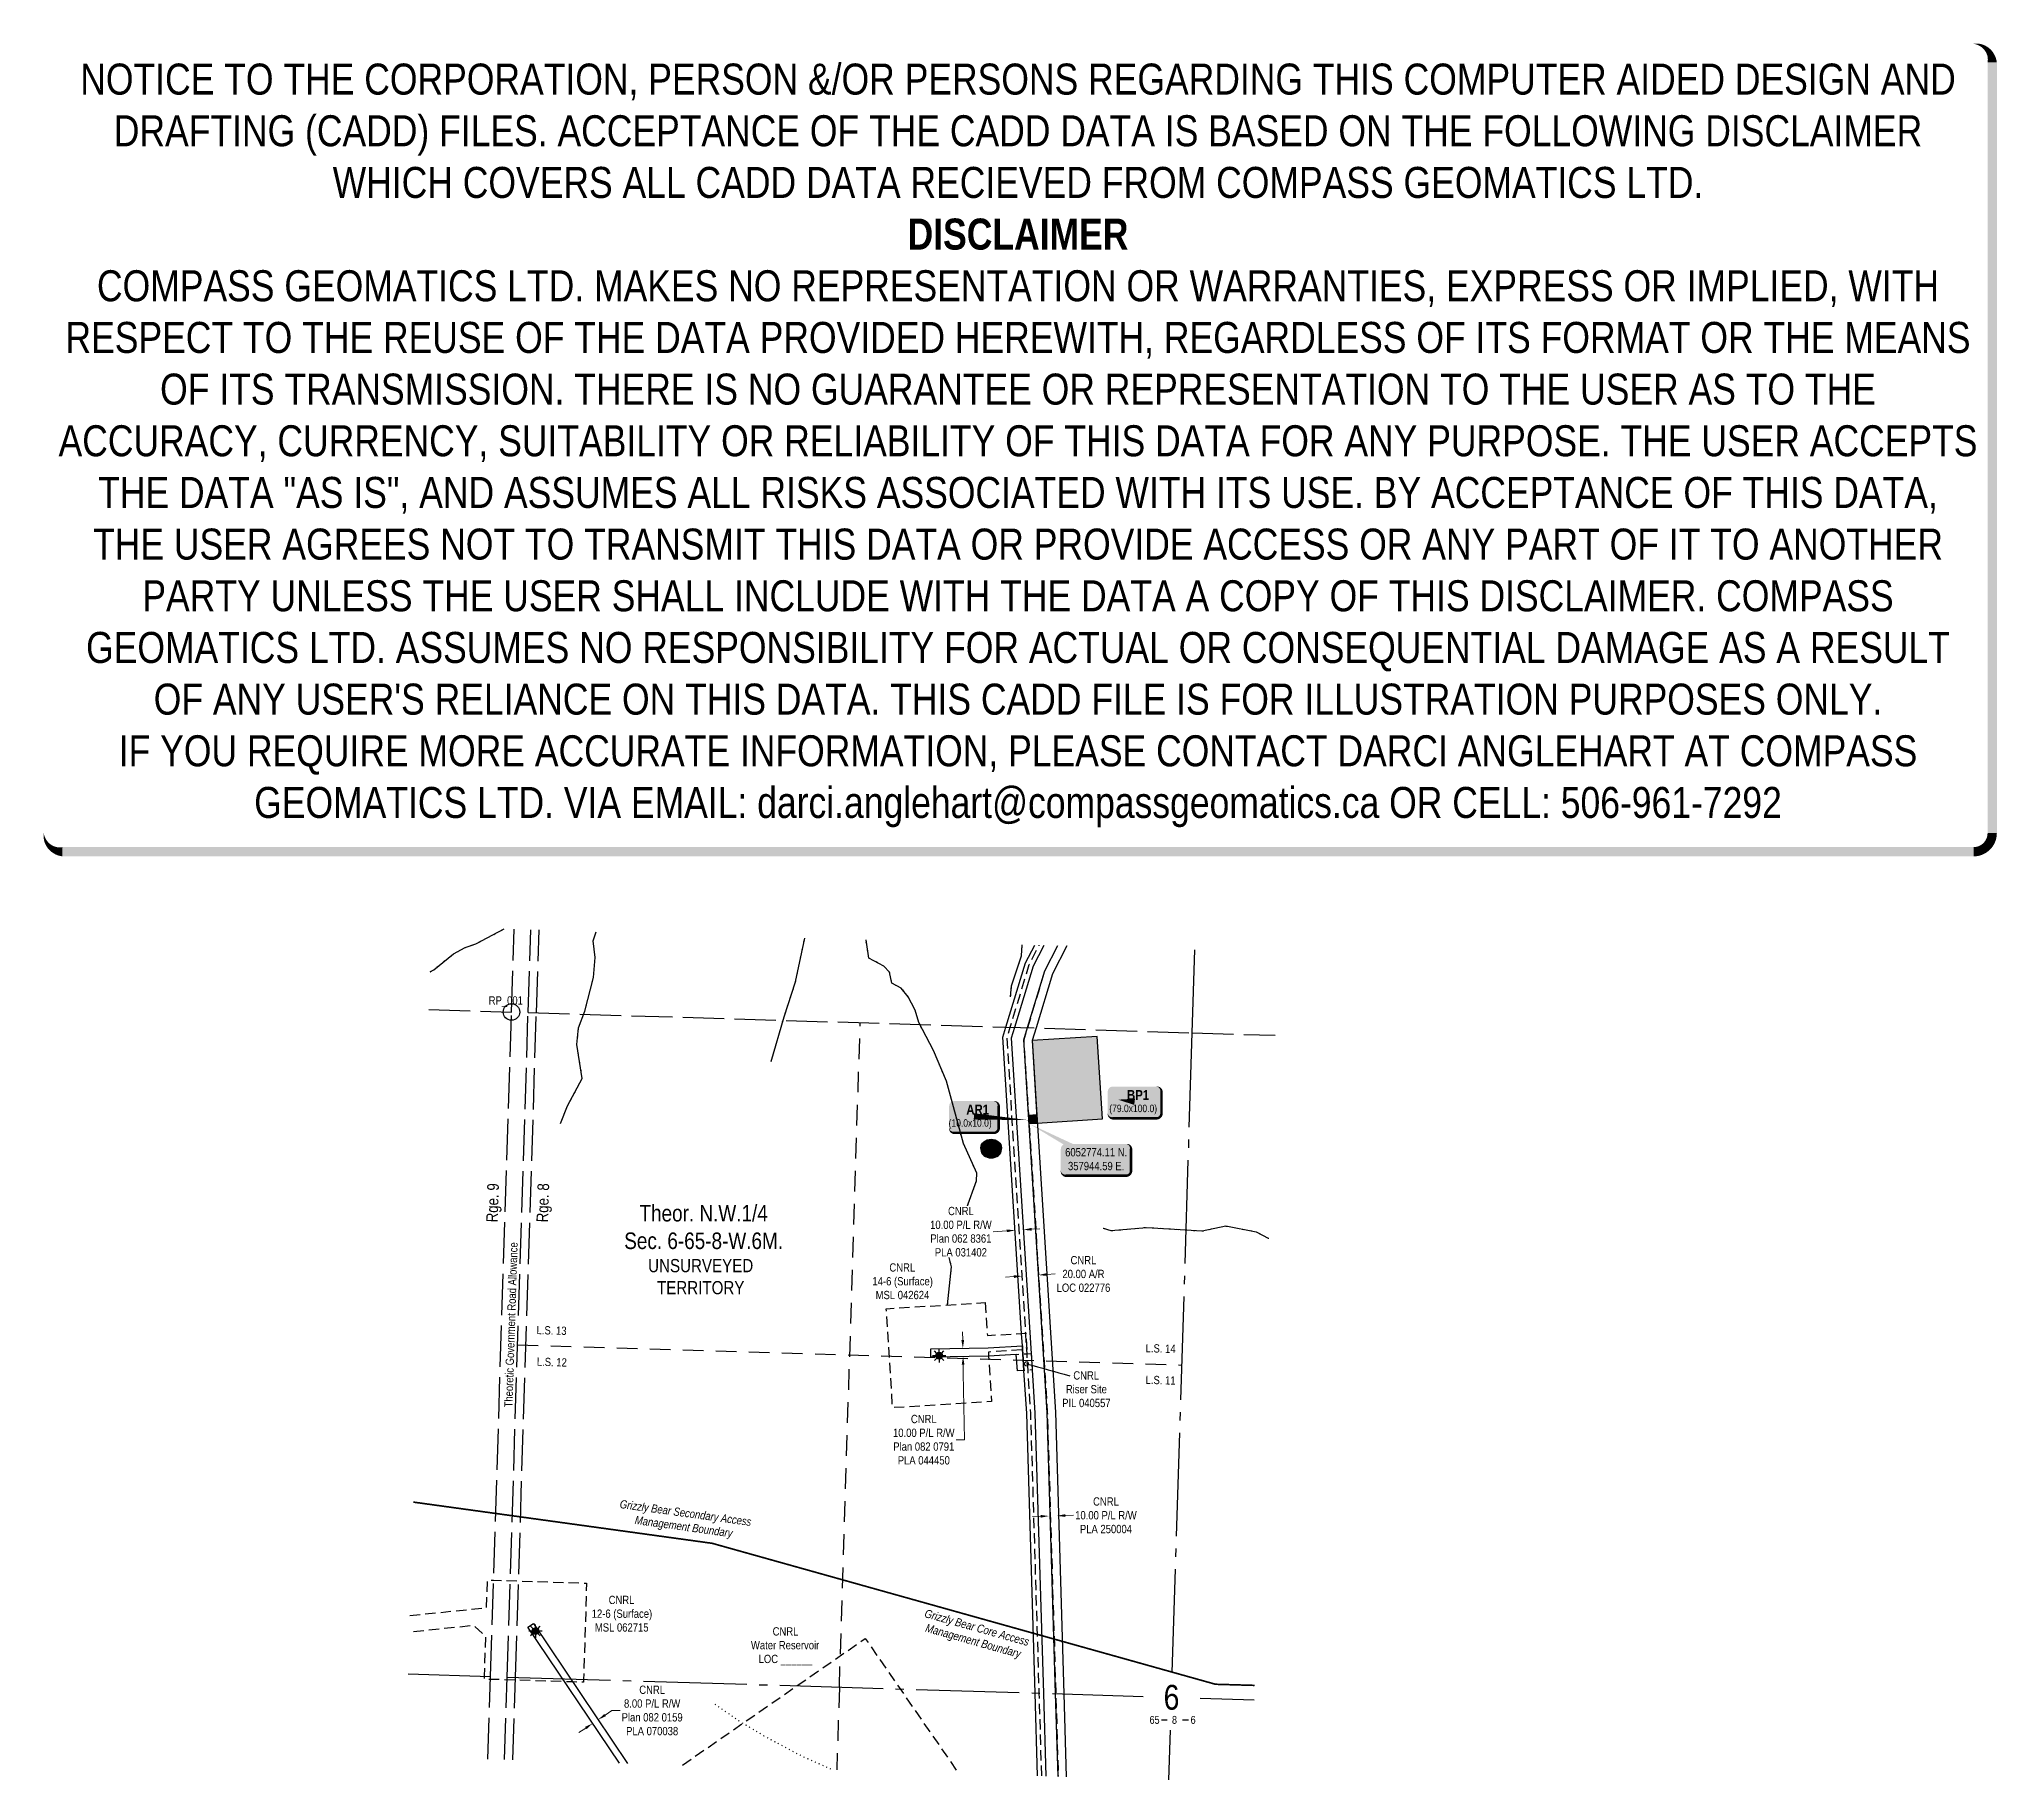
# Model space of a CAD drawing. Extents: x 356747 to 359116, y 6051980 to 6054086.
import ezdxf
from ezdxf.enums import TextEntityAlignment as Align

# ---------------------------------------------------------------- set-up
doc = ezdxf.new("R2010")
doc.units = 0
doc.header["$LTSCALE"] = 5
doc.header["$PDSIZE"] = 15
for name, pattern in [('DASHDOT2', [12.7, 6.35, -3.175, 0, -3.175]), ('foc-ACCESSROAD', [3.75, 2.5, -1.25]), ('foc-LSD', [8, 5, -3]), ('foc-QUARTERLINE', [33, 25, -3, 2, -3]), ('foc-TOPO', [1, 0.2, -0.8]), ('foc-UNSURVEYED', [12.5, 10, -2.5]), ('foc-WHEELTRACKS', [2, 0.4, -1.6])]:
    doc.linetypes.add(name, pattern=pattern)
doc.layers.get('Defpoints').update_dxf_attribs({"color": 9})
for name, color, linetype in [('10', 1, 'Continuous'), ('35', 37, 'Continuous'), ('9', 3, 'Continuous'), ('AS-WILDLIFE', 131, 'DASHDOT2'), ('C-AR', 13, 'foc-ACCESSROAD'), ('C-RW', 13, 'Continuous'), ('C-SYMBOL', 7, 'Continuous'), ('C-WS', 13, 'foc-ACCESSROAD'), ('C-WS-S', 8, 'Continuous'), ('D-TXT', 6, 'Continuous'), ('DETAIL-T', 7, 'Continuous'), ('L-QSEC', 8, 'foc-QUARTERLINE'), ('L-ROAD-T', 7, 'Continuous'), ('L-SECLBL', 7, 'Continuous'), ('L-SECQ', 8, 'foc-QUARTERLINE'), ('L-SECTION-LSD', 7, 'foc-LSD'), ('L-UNS-T', 3, 'Continuous'), ('L-USEC', 7, 'foc-UNSURVEYED'), ('P-CROSSINGS', 250, 'Continuous'), ('P-TEMP-BLOCKS', 250, 'Continuous'), ('P-TEMP-BLUE', 146, 'Continuous'), ('T-CREEK', 160, 'Continuous'), ('T-VEGETATION CHANGE', 104, 'foc-TOPO'), ('T-WATER-P3', 160, 'foc-WHEELTRACKS')]:
    doc.layers.add(name, color=color, linetype=linetype)
for name, color, linetype, lineweight in [('C-AR-T', 13, 'Continuous', 9), ('C-RW-T', 13, 'Continuous', 9), ('C-WS-T', 13, 'Continuous', 9)]:
    doc.layers.add(name, color=color, linetype=linetype, lineweight=lineweight)
doc.layers.add('DISCLAIMER', color=7, linetype='Continuous', plot=False)
doc.layers.add('P-TEMP-BLUE-H', color=7, linetype='Continuous', true_color=0x99e6ff)
doc.styles.add('100L', font='ARIALN.TTF', dxfattribs={"height": 11})
doc.styles.add('175L', font='ARIALN.TTF', dxfattribs={"height": 20})
doc.styles.add('240', font='ARIALN.TTF', dxfattribs={"height": 30})
doc.styles.add('80', font='ARIALN.TTF', dxfattribs={"height": 10})
doc.styles.add('80CG', font='ARIALN.TTF', dxfattribs={"height": 10})
doc.styles.add('80L', font='ARIALN.TTF', dxfattribs={"height": 10})
doc.styles.add('BOLD', font='ARIALNB.TTF')
doc.styles.add('foc-LtypeFont', font='ARIALN.TTF', dxfattribs={"height": 7.349999999999999})
doc.styles.add('SIMPLEX', font='ARIALN.TTF')
doc.linetypes.add('foc-TOPO-flowdirection-NOLINE', pattern='A,0,[">",foc-LtypeFont,S=0.3,R=0,X=0,Y=-0.945],-20,[">",foc-LtypeFont,S=0.3,R=0,X=0,Y=-0.945],0', length=20)
doc.dimstyles.new('Compass 5 000', dxfattribs={"dimscale": 5, "dimtxt": 9, "dimasz": 2, "dimexe": 0.2, "dimexo": 0.0625, "dimgap": 0.5, "dimtad": 0, "dimtih": 1, "dimtoh": 1, "dimzin": 0, "dimdsep": 46, "dimtxsty": '80CG', "dimcen": 0.1, "dimse1": 1, "dimse2": 1, "dimclrd": 256, "dimclrt": 256, "dimaunit": 1, "dimadec": 4, "dimazin": 0, "dimtfac": 0.06, "dimtofl": 0, "dimtmove": 0, "dimatfit": 1, "dimfxl": 0.2, "dimtolj": 1, "dimtzin": 0, "dimlwd": -1, "dimarcsym": 0})

# ---------------------------------------------------------------- blocks, each defined once
blk = doc.blocks.new('L-SECLBL')
at = {"layer": '9', "color": 7}
for p, q in [((-5.082139060913505, -27.83004804289613), (-12.28857354467345, -27.83004804289613)), ((20.70431141927111, -27.83004804289613), (13.49787693551116, -27.83004804289613))]:
    blk.add_line(p, q, dxfattribs=at)
at = {"layer": '10', "color": 2, "style": 'SIMPLEX'}
blk.add_attdef('SEC', text='', height=30, dxfattribs=at).set_placement((0, 0), align=Align.MIDDLE)
at = {"layer": '10', "color": 5, "style": '80L'}
blk.add_attdef('TWP', text='', height=9.5, dxfattribs=at).set_placement((-14.43410290347765, -27.36845155570791), align=Align.MIDDLE_RIGHT)
blk.add_attdef('RGE', text='', height=9.5, dxfattribs=at).set_placement((3.622123863462547, -27.36845155570791), align=Align.MIDDLE_CENTER)
blk.add_attdef('MER', text='', height=9.5, dxfattribs=at).set_placement((23.16775162027989, -27.36845155570791), align=Align.MIDDLE_LEFT)
blk = doc.blocks.new('*D20')
at = {"layer": 'C-AR-T', "transparency": 16777216}
for p, q in [((357966.138771374, 6052591.561279832), (357976.1188797909, 6052592.191705075)), ((357926.2233053704, 6052589.039892659), (357916.2431969536, 6052588.409467416))]:
    blk.add_line(p, q, dxfattribs=at)
for points in [[(357926.1182344966, 6052590.703244061), (357926.3283762443, 6052587.376541255), (357936.2034137873, 6052589.670317901)], [(357966.0337005002, 6052593.224631235), (357966.2438422479, 6052589.897928429), (357956.158662957, 6052590.930854589)]]:
    blk.add_solid(points, dxfattribs=at)
at = {"layer": 'Defpoints', "color": 0, "transparency": 16777216}
for p in [(357956.158662957, 6052590.930854589), (357936.2297276878, 6052589.253748953), (357956.1849768576, 6052590.514285641)]:
    blk.add_point(p, dxfattribs=at)
at = {"layer": 'C-AR-T', "transparency": 16777216, "insert": (358010.4196983447, 6052592.191705074), "char_height": 10, "attachment_point": 5, "style": '80CG'}
blk.add_mtext('\\A1;CNRL\\P20.00 A/R\\PLOC 022776', dxfattribs=at)
blk = doc.blocks.new('*D22')
at = {"layer": 'C-RW-T', "transparency": 16777216}
for p, q in [((357917.7163055525, 6052644.402829627), (357901.1964962105, 6052643.359345982)), ((357947.6544213262, 6052646.293888628), (357957.6345313613, 6052646.924288252))]:
    blk.add_line(p, q, dxfattribs=at)
for points in [[(357917.6112389485, 6052646.066181299), (357917.8213721564, 6052642.739477954), (357927.6964155877, 6052645.03322925)], [(357947.5493547222, 6052647.957240301), (357947.7594879302, 6052644.630536956), (357937.674311291, 6052645.663489005)]]:
    blk.add_solid(points, dxfattribs=at)
at = {"layer": 'Defpoints', "color": 0, "transparency": 16777216}
for p in [(357927.6964155877, 6052645.03322925), (357928.6000022191, 6052630.728185803), (357938.5778979224, 6052631.358445557)]:
    blk.add_point(p, dxfattribs=at)
at = {"layer": 'C-RW-T', "transparency": 16777216, "insert": (357862.1105480522, 6052643.359345982), "char_height": 10, "attachment_point": 5, "style": '80CG', "bg_fill": 3, "box_fill_scale": 1.1, "bg_fill_color": 256, "bg_fill_true_color": 13158600, "bg_fill_transparency": 0}
blk.add_mtext('\\A1;CNRL\\P10.00 P/L R/W\\PPlan 062 8361\\PPLA 031402', dxfattribs=at)
blk = doc.blocks.new('*D23')
at = {"layer": 'C-RW-T', "transparency": 16777216}
for p, q in [((357864.3414119643, 6052512.305431703), (357864.1802709508, 6052522.304133297)), ((357864.8248036517, 6052482.311272361), (357864.9859446652, 6052472.312570767)), ((357866.2854282542, 6052391.680406729), (357864.9859446652, 6052472.312570767)), ((357856.2854282542, 6052391.680406729), (357866.2854282542, 6052391.680406729))]:
    blk.add_line(p, q, dxfattribs=at)
for points in [[(357866.0078622301, 6052512.332288539), (357862.6749616986, 6052512.278574868), (357864.5025529778, 6052502.306730108)], [(357866.4912539175, 6052482.338129197), (357863.1583533859, 6052482.284415526), (357864.6636626382, 6052492.309973955)]]:
    blk.add_solid(points, dxfattribs=at)
at = {"layer": 'Defpoints', "color": 0, "transparency": 16777216}
for p in [(357875.1201850626, 6052502.477845926), (357864.6636626382, 6052492.309973955), (357875.281294723, 6052492.481089773)]:
    blk.add_point(p, dxfattribs=at)
at = {"layer": 'C-RW-T', "transparency": 16777216, "insert": (357817.1994800963, 6052391.680406727), "char_height": 10, "attachment_point": 5, "style": '80CG'}
blk.add_mtext('\\A1;CNRL\\P10.00 P/L R/W\\PPlan 082 0791\\PPLA 044450', dxfattribs=at)
blk = doc.blocks.new('*D24')
at = {"layer": 'C-RW-T', "transparency": 16777216}
for p, q in [((357431.4694897211, 6052058.518257993), (357439.7625168208, 6052064.106254192)), ((357439.7625168208, 6052064.106254192), (357449.7625168208, 6052064.106254192)), ((357408.2380217784, 6052042.864461977), (357399.9449946787, 6052037.276465778))]:
    blk.add_line(p, q, dxfattribs=at)
for points in [[(357407.306689078, 6052044.246633161), (357409.1693544784, 6052041.482290793), (357416.5310488781, 6052048.452458177)], [(357430.5381570207, 6052059.900429176), (357432.4008224211, 6052057.136086809), (357423.1764626214, 6052052.930261794)]]:
    blk.add_solid(points, dxfattribs=at)
at = {"layer": 'Defpoints', "color": 0, "transparency": 16777216}
for p in [(357423.1764626214, 6052052.930261794), (357438.7038101926, 6052015.546331563), (357445.349223936, 6052020.02413518)]:
    blk.add_point(p, dxfattribs=at)
at = {"layer": 'C-RW-T', "transparency": 16777216, "insert": (357488.5108115012, 6052064.106254192), "char_height": 10, "attachment_point": 5, "style": '80CG'}
blk.add_mtext('\\A1;CNRL\\P8.00 P/L R/W\\PPlan 082 0159\\PPLA 070038', dxfattribs=at)
blk = doc.blocks.new('GAS')
h = blk.add_hatch(color=255)
h.dxf.hatch_style = 1
edge = h.paths.add_edge_path()
edge.add_arc((0, 0), 0.9, 0, 360)
for p, q in [((-0.8077887898725749, 0), (-1.615577579628734, 0)), ((-0.5711929310346023, 0.5711929297831376), (-1.142385862069204, 1.142385861385264)), ((0, 0.8077887887338874), (0, 1.615577579286764)), ((0.5711929310309642, 0.5711929297831376), (1.142385862065566, 1.142385861385264)), ((1.615577579625096, 0), (0.8077887898689368, 0)), ((-0.5711929310346023, -0.5711929316021271), (-1.142385862069204, -1.142385863204253)), ((0, -0.8077887905528768), (0, -1.615577581105753)), ((1.142385862065566, -1.142385863204253), (0.5711929310309642, -0.5711929316021271))]:
    blk.add_line(p, q)
blk.add_circle((0, 0), 0.8000000000000003)
blk = doc.blocks.new('*U26')
h = blk.add_hatch(color=254)
edge = h.paths.add_edge_path()
edge.add_line((-36.49999999999998, -20), (36.49999999999998, -20))
edge.add_arc((36.49999999999999, -13.99999999999999), 6.000000000000007, 269.9999999999999, 359.9999999999999)
edge.add_line((42.49999999999999, -14), (42.49999999999999, 12.5))
edge.add_arc((36.49999999999999, 12.49999999999999), 6.000000000000007, 6.785183320455494e-14, 90.00000000000007)
edge.add_line((36.49999999999998, 18.5), (-36.49999999999998, 18.5))
edge.add_arc((-36.49999999999999, 12.49999999999999), 6.000000000000007, 89.99999999999993, 179.9999999999999)
edge.add_line((-42.49999999999999, 12.5), (-42.49999999999999, -14))
edge.add_arc((-36.49999999999999, -13.99999999999999), 6.000000000000007, 180, 270.0000000000001)
at = {"color": 1, "flags": 128}
blk.add_lwpolyline([(-80.96165091450588, 43.04064737415294, 0, 9.999999999999998, 0), (0, 0, 4.999999999999999, 4.999999999999999, 0)], format="xyseb", dxfattribs=at)
blk.add_lwpolyline([(-36.49999999999998, -20, 3, 3, 0), (36.49999999999998, -20, 3, 3, 0.4142135623730951), (42.49999999999999, -14, 3, 3, 0), (42.49999999999999, 12.5, 3, 0, 0.4142135623730951), (36.49999999999998, 18.5, 0, 0, 0), (-36.49999999999998, 18.5, 0, 0, 0.4142135623730951), (-42.49999999999999, 12.5, 0, 0, 0), (-42.49999999999999, -14, 0, 3, 0.4142135623730951)], format="xyseb", close=True, dxfattribs=at)
at = {"color": 1, "style": '80'}
blk.add_attdef('ENTER_TEXT_001', (-35.98567530695772, -4.996589358799454), '', height=10, dxfattribs=at)
blk = doc.blocks.new('*U25')
at = {"true_color": 0x99e6ff}
h = blk.add_hatch(color=141, dxfattribs=at)
edge = h.paths.add_edge_path()
edge.add_line((-26.49999999999999, -20), (26.49999999999999, -20))
edge.add_arc((26.49999999999999, -14), 6, 270, 360)
edge.add_line((32.49999999999999, -14), (32.49999999999999, 12.5))
edge.add_arc((26.49999999999999, 12.5), 6, 0, 90)
edge.add_line((26.49999999999999, 18.5), (-26.49999999999999, 18.5))
edge.add_arc((-26.49999999999999, 12.5), 6, 90, 180)
edge.add_line((-32.49999999999999, 12.5), (-32.49999999999999, -14))
edge.add_arc((-26.49999999999999, -14), 6, 180, 270)
at = {"color": 250, "flags": 128}
blk.add_lwpolyline([(-26.49999999999999, -20, 3, 3, 0), (26.49999999999999, -20, 3, 3, 0.414213562373095), (32.49999999999999, -14, 3, 3, 0), (32.49999999999999, 12.5, 3, 0, 0.414213562373095), (26.49999999999999, 18.5, 0, 0, 0), (-26.49999999999999, 18.5, 0, 0, 0.414213562373095), (-32.49999999999999, 12.5, 0, 0, 0), (-32.49999999999999, -14, 0, 3, 0.414213562373095)], format="xyseb", close=True, dxfattribs=at)
at = {"flags": 128}
blk.add_lwpolyline([(-20.07683572975714, 2.608057395672145, 0, 7.5, 0), (-3.398394867633905e-15, 0, 0, 0, 0)], format="xyseb", dxfattribs=at)
at = {"color": 250}
for tag, p, height, style in [('TEMP_AREA_W1_001', (-9.212824010914055, 2.244292974654144), 12, 'BOLD'), ('ENTER_TEXT_001', (-30.65893587994544, -12.47010782646594), 9, '80')]:
    blk.add_attdef(tag, p, '', height=height, dxfattribs=dict(at, style=style))
blk = doc.blocks.new('*D27')
at = {"layer": 'C-RW-T', "transparency": 16777216}
for p, q in [((357958.5795700399, 6052299.02692871), (357948.584035504, 6052298.728115491)), ((357988.5627190101, 6052299.923265092), (357998.5582535461, 6052300.222078311))]:
    blk.add_line(p, q, dxfattribs=at)
for points in [[(357958.5297678367, 6052300.692851133), (357958.6293722431, 6052297.361006287), (357968.5751045759, 6052299.325741929)], [(357988.5129168069, 6052301.589187515), (357988.6125212133, 6052298.257342669), (357978.5671844741, 6052299.624451873)]]:
    blk.add_solid(points, dxfattribs=at)
at = {"layer": 'Defpoints', "color": 0, "transparency": 16777216}
for p in [(357968.5906575557, 6052298.805482659), (357978.5671844741, 6052299.624451873), (357978.582737454, 6052299.104192602)]:
    blk.add_point(p, dxfattribs=at)
at = {"layer": 'C-RW-T', "transparency": 16777216, "insert": (358037.6442017044, 6052300.22207831), "char_height": 10, "attachment_point": 5, "style": '80CG', "bg_fill": 3, "box_fill_scale": 1.1, "bg_fill_color": 256, "bg_fill_true_color": 13158600, "bg_fill_transparency": 0}
blk.add_mtext('\\A1;CNRL\\P10.00 P/L R/W\\PPLA 250004', dxfattribs=at)
blk = doc.blocks.new('*U28')
at = {"true_color": 0x99e6ff}
h = blk.add_hatch(color=141, dxfattribs=at)
edge = h.paths.add_edge_path()
edge.add_line((-23.99999999999998, -20), (23.99999999999998, -20))
edge.add_arc((23.99999999999998, -14), 6, 270, 360)
edge.add_line((29.99999999999998, -14), (29.99999999999998, 12.5))
edge.add_arc((23.99999999999998, 12.5), 6, 0, 90)
edge.add_line((23.99999999999998, 18.5), (-23.99999999999998, 18.5))
edge.add_arc((-23.99999999999998, 12.5), 6, 90, 180)
edge.add_line((-29.99999999999998, 12.5), (-29.99999999999998, -14))
edge.add_arc((-23.99999999999998, -14), 6, 180, 270)
at = {"color": 250, "flags": 128}
blk.add_lwpolyline([(-23.99999999999998, -20, 3, 3, 0), (23.99999999999998, -20, 3, 3, 0.414213562373095), (29.99999999999998, -14, 3, 3, 0), (29.99999999999998, 12.5, 3, 0, 0.414213562373095), (23.99999999999998, 18.5, 0, 0, 0), (-23.99999999999998, 18.5, 0, 0, 0.414213562373095), (-29.99999999999998, 12.5, 0, 0, 0), (-29.99999999999998, -14, 0, 3, 0.414213562373095)], format="xyseb", close=True, dxfattribs=at)
at = {"flags": 128}
blk.add_lwpolyline([(66.4520746055351, -4.62098636343068, 0, 7.5, 0), (-3.398394867633904e-15, 0, 0, 0, 0)], format="xyseb", dxfattribs=at)
at = {"color": 250}
for tag, p, height, style in [('TEMP_AREA_W1_001', (-9.212824010914055, 2.244292974654144), 12, 'BOLD'), ('ENTER_TEXT_001', (-30.65893587994544, -12.47010782646594), 9, '80')]:
    blk.add_attdef(tag, p, '', height=height, dxfattribs=dict(at, style=style))
blk = doc.blocks.new('Disclaimer_Legal')
at = {"layer": 'DISCLAIMER', "color": 254, "flags": 128}
blk.add_lwpolyline([(-3612.859355113964, -1104.601793492536, 37.5, 37.5, 0), (4096.10254652852, -1104.601793492536, 37.5, 37.5, 0.414213562373095), (4171.10254652852, -1029.601793492536, 37.5, 37.5, 0), (4171.10254652852, 2078.694150954953, 37.5, 0, 0.414213562373095), (4096.10254652852, 2153.694150954953, 0, 0, 0), (-3612.859355113964, 2153.694150954953, 0, 0, 0.414213562373095), (-3687.859355113964, 2078.694150954953, 0, 0, 0), (-3687.859355113964, -1029.601793492536, 0, 37.5, 0.414213562373095)], format="xyseb", close=True, dxfattribs=at)
at = {"layer": 'DISCLAIMER', "color": 254, "insert": (241.6215957072782, 533.9211787312088), "char_height": 125, "width": 7717.567617301413, "attachment_point": 5, "style": '80'}
blk.add_mtext('NOTICE TO THE CORPORATION, PERSON &/OR PERSONS REGARDING THIS COMPUTER AIDED DESIGN AND DRAFTING (CADD) FILES. ACCEPTANCE OF THE CADD DATA IS BASED ON THE FOLLOWING DISCLAIMER WHICH COVERS ALL CADD DATA RECIEVED FROM COMPASS GEOMATICS LTD.\\P{\\fArial Narrow|b1|i0|c0|p34;DISCLAIMER}\\PCOMPASS GEOMATICS LTD. MAKES NO REPRESENTATION OR WARRANTIES, EXPRESS OR IMPLIED, WITH RESPECT TO THE REUSE OF THE DATA PROVIDED HEREWITH, REGARDLESS OF ITS FORMAT OR THE MEANS OF ITS TRANSMISSION. THERE IS NO GUARANTEE OR REPRESENTATION TO THE USER AS TO THE ACCURACY, CURRENCY, SUITABILITY OR RELIABILITY OF THIS DATA FOR ANY PURPOSE. THE USER ACCEPTS THE DATA "AS IS", AND ASSUMES ALL RISKS ASSOCIATED WITH ITS USE. BY ACCEPTANCE OF THIS DATA, THE USER AGREES NOT TO TRANSMIT THIS DATA OR PROVIDE ACCESS OR ANY PART OF IT TO ANOTHER PARTY UNLESS THE USER SHALL INCLUDE WITH THE DATA A COPY OF THIS DISCLAIMER. COMPASS GEOMATICS LTD. ASSUMES NO RESPONSIBILITY FOR ACTUAL OR CONSEQUENTIAL DAMAGE AS A RESULT OF ANY USER\'S RELIANCE ON THIS DATA. THIS CADD FILE IS FOR ILLUSTRATION PURPOSES ONLY.\\PIF YOU REQUIRE MORE ACCURATE INFORMATION, PLEASE CONTACT DARCI ANGLEHART AT COMPASS GEOMATICS LTD. VIA EMAIL: darci.anglehart@compassgeomatics.ca OR CELL: 506-961-7292', dxfattribs=at)
blk = doc.blocks.new('Well_proximity')
h = blk.add_hatch(color=191)
h.dxf.hatch_style = 1
edge = h.paths.add_edge_path()
edge.add_ellipse((0, 0), major_axis=(-12.5, 0), ratio=0.8162973455633618, start_angle=0, end_angle=360)
h = blk.add_hatch(color=250)
h.dxf.hatch_style = 1
edge = h.paths.add_edge_path()
edge.add_ellipse((0, -2.047489049626165), major_axis=(-12.5, 0), ratio=0.8162973455633618, start_angle=0, end_angle=180)
edge.add_line((12.5, -2.047489049626165), (12.5, 0))
edge.add_ellipse((0, 0), major_axis=(-12.5, 0), ratio=0.8162973455633618, start_angle=0, end_angle=180, ccw=False)
edge.add_line((-12.5, 0), (-12.5, -2.047489049626165))
at = {"color": 250}
blk.add_ellipse((0, 0), major_axis=(-12.5, 0), ratio=0.8162973455633618, dxfattribs=at)
blk.add_ellipse((0, -2.047489049626165), major_axis=(-12.5, 0), ratio=0.8162973455633618, start_param=0, end_param=3.141592653589793, dxfattribs=at)
at = {"color": 250, "style": '80L'}
blk.add_attdef('CROSSING', text='', height=9, dxfattribs=at).set_placement((0.0891644256771542, 0.0199513138486509), align=Align.MIDDLE_CENTER)

msp = doc.modelspace()

# ---------------------------------------------------------------- hatches: boundary and pattern name
at = {"layer": 'P-TEMP-BLUE-H'}
h = msp.add_hatch(color=256, dxfattribs=at)
h.dxf.hatch_style = 1
h.paths.add_polyline_path([(357948.2623155685, 6052874.506908841), (357954.5644434696, 6052774.739457639), (358033.3807299202, 6052779.718138681), (358027.078602019, 6052879.485589883)])
h = msp.add_hatch(color=256, dxfattribs=at)
h.dxf.hatch_style = 1
h.paths.add_polyline_path([(357943.9574006745, 6052784.086064768), (357944.5876185083, 6052774.109239805), (357954.5644434695, 6052774.739457639), (357953.9342256361, 6052784.716282601)])

# ---------------------------------------------------------------- linework, layer by layer
at = {"layer": '35', "color": 3}
msp.add_circle((357318.291, 6052909.121), 10.00000000000001, dxfattribs=at)
at = {"layer": 'AS-WILDLIFE', "const_width": 2.000000000000017, "flags": 128}
msp.add_lwpolyline([(358217.4141805277, 6052094.457204429), (358170.2139367071, 6052095.805675969), (357561.1961042901, 6052266.332515513), (357199.6103149545, 6052316.20578606)], dxfattribs=at)
at = {"layer": 'C-AR', "flags": 128}
for points in [[(357959.9428408242, 6051984.864311019), (357956.9202332361, 6052084.958213222), (357946.695302928, 6052423.564815192), (357943.3968190813, 6052475.789489876), (357942.1365231369, 6052495.744742657), (357941.8213903075, 6052500.73390844), (357940.5607682664, 6052520.689173387), (357917.9884452249, 6052878.030953223), (357921.8464613748, 6052890.728852789), (357944.9061647047, 6052966.670015413), (357956.9338811346, 6052989.960452578)], [(357979.0894201309, 6052989.285824995), (357963.5082798437, 6052959.114755822), (357942.5516680134, 6052890.099952235), (357938.1714900536, 6052875.681406002), (357966.671971968, 6052424.497221353), (357976.9435110373, 6052084.350381984), (357979.9658016491, 6051984.254721581)]]:
    msp.add_lwpolyline(points, dxfattribs=at)
at = {"layer": 'C-RW'}
for points in [[(357954.9378037975, 6051985.016686971), (357951.9150792328, 6052085.110539559), (357941.7014838298, 6052423.331766482), (357938.4075815564, 6052475.47438723), (357937.1468425564, 6052495.429656254), (357936.8313415673, 6052500.418033019), (357936.5161022281, 6052505.407302935), (357935.5706281189, 6052520.373403326), (357912.9419014048, 6052878.617878019), (357916.6679878171, 6052890.885885316), (357940.2545492061, 6052968.557725044), (357951.3949171306, 6052990.12911189)], [(357962.472770298, 6052989.791795545), (357949.5565360517, 6052964.781448384), (357927.0223182741, 6052890.571807963), (357923.0336903968, 6052877.443373821), (357947.1241697883, 6052496.059898167), (357948.3848389958, 6052476.10473627), (357951.6896252455, 6052423.79725273), (357961.9261644051, 6052084.806569099), (357964.9484711543, 6051984.711917005)], [(357979.6522089574, 6051984.26426876), (357976.6506601842, 6052084.663451242), (357966.671971968, 6052424.497221353), (357938.1714900536, 6052875.681406002), (357942.6498674685, 6052890.400810409), (357963.5399816571, 6052959.099435317), (357979.2986746478, 6052989.58417605)], [(357990.3775965874, 6052989.246827171), (357972.8388893925, 6052955.318394121), (357953.0025505134, 6052890.086139201), (357948.2623155685, 6052874.506908847), (357976.6487969292, 6052425.127439186), (357986.6608746935, 6052084.359558981), (357989.6622029499, 6051983.959519294)], [(357448.841212138, 6052000.424554957), (357338.1085999999, 6052165.043599999), (357344.7488813802, 6052169.509082626), (357458.6795159644, 6052000.125032516)]]:
    msp.add_lwpolyline(points, dxfattribs=at)
msp.add_lwpolyline([(357937.1468425564, 6052495.429656254), (357938.4075815564, 6052475.47438723), (357930.4259305096, 6052474.969958596), (357929.1652261025, 6052494.925230332), (357895.6910718278, 6052492.810017704), (357825.9176179775, 6052491.685535192), (357825.7560882994, 6052501.681556944), (357895.2944668026, 6052502.803275936), (357936.5161022281, 6052505.407302935), (357936.8313415673, 6052500.418033019), (357937.1468425564, 6052495.429656254)], close=True, dxfattribs=at)
at = {"layer": 'C-WS', "flags": 128}
for points in [[(357891.5941781906, 6052557.664351312), (357894.115510519, 6052517.754470226), (357935.5706281189, 6052520.373403326), (357940.5607682664, 6052520.689173387), (357941.8213903075, 6052500.73390844), (357936.8313415673, 6052500.418033019), (357895.3759312421, 6052497.799189298), (357895.6910718278, 6052492.810017704), (357899.1570686729, 6052437.933359897), (357779.4264642036, 6052430.370962447), (357771.8632934961, 6052550.101506588), (357891.5941781906, 6052557.664351312)], [(357938.4075815564, 6052475.47438723), (357930.4259305096, 6052474.969958596), (357929.1652261025, 6052494.925230332), (357937.1468425564, 6052495.429656254), (357942.1365231369, 6052495.744742657), (357947.1241697883, 6052496.059898167), (357948.3848389958, 6052476.10473627), (357943.3968190813, 6052475.789489876), (357938.4075815564, 6052475.47438723)]]:
    msp.add_lwpolyline(points, close=True, dxfattribs=at)
for points in [[(357195.2920561258, 6052179.024662792), (357288.1747115173, 6052188.477376361), (357289.1871463622, 6052221.884944176), (357296.6504552275, 6052221.657397849), (357326.8016067928, 6052220.739072319), (357409.1321352945, 6052218.232367395), (357405.578264669, 6052101.748247097), (357405.4726953459, 6052098.282298835), (357392.3473216877, 6052098.683138553), (357382.5001050812, 6052098.984619436), (357323.0265631732, 6052100.802615311), (357292.875627288, 6052101.725427876), (357285.5521127124, 6052101.948375405), (357285.6574662142, 6052105.419339135), (357287.10928995, 6052153.317864253), (357272.6399056812, 6052166.793385144), (357197.7421444546, 6052159.170379133), (357194.6571900256, 6052158.856431054)], [(357525.282260398, 6051998.097343908), (357746.3489999999, 6052151.175), (357859.3766682164, 6051987.925999909)]]:
    msp.add_lwpolyline(points, dxfattribs=at)
at = {"layer": 'L-QSEC'}
for p, q in [((358142.1107568829, 6052884.03661344), (358145.2473167416, 6052984.226381381)), ((358117.8872604584, 6052110.08517392), (358142.1107568829, 6052884.03661344)), ((357313.0849629859, 6052104.571006311), (358082.4754744658, 6052081.147281221)), ((358113.8214131524, 6051980.179551692), (358115.6974616852, 6052040.12013323))]:
    msp.add_line(p, q, dxfattribs=at)
at = {"layer": 'L-SECQ'}
for p, q in [((357193.0696932926, 6052108.425321285), (357292.9842449508, 6052105.182963031)), ((358151.7260893711, 6052079.038979465), (358216.8695406258, 6052077.055718337))]:
    msp.add_line(p, q, dxfattribs=at)
at = {"layer": 'L-SECTION-LSD'}
for p, q in [((357715.0163589833, 6052092.334397743), (357740.2497833313, 6052896.27299516)), ((357325.7383588433, 6052506.54020464), (358129.5297432593, 6052482.067655942)), ((357715.0163589833, 6052092.334397743), (357711.9747967324, 6051992.413579185))]:
    msp.add_line(p, q, dxfattribs=at)
at = {"layer": 'L-USEC'}
for p, q in [((357318.2910318386, 6052909.121214359), (357321.4450638425, 6053009.310840992)), ((357338.3910950635, 6052908.488451818), (357341.5457788284, 6053008.698782001)), ((357348.441126676, 6052908.172070516), (357351.5961363217, 6053008.392752509)), ((357218.3764806449, 6052912.363587373), (357318.2910318386, 6052909.121214359)), ((357292.9842449508, 6052105.182963031), (357318.2910318386, 6052909.121214359)), ((357313.0843095054, 6052104.550242733), (357338.3910963932, 6052908.488494061)), ((357323.1343417827, 6052104.233882583), (357348.4411286705, 6052908.172133882)), ((357338.3917470805, 6052908.509164899), (358142.1107568829, 6052884.03661344)), ((358142.1107568829, 6052884.03661344), (358242.3077525544, 6052880.98568465)), ((357289.8395934376, 6052005.265282975), (357292.9842449508, 6052105.182963031)), ((357309.9403114727, 6052004.653326255), (357313.0843133592, 6052104.550365172)), ((357319.9906704904, 6052004.347347896), (357323.1343475636, 6052104.23406624))]:
    msp.add_line(p, q, dxfattribs=at)
at = {"layer": 'P-TEMP-BLUE'}
for points in [[(357948.2623155685, 6052874.506908847), (357954.5644434696, 6052774.739457645), (358033.3807299202, 6052779.718138687), (358027.078602019, 6052879.485589889)], [(357943.9574006745, 6052784.086064773), (357944.5876185083, 6052774.109239812), (357954.5644434695, 6052774.739457645), (357953.9342256361, 6052784.716282607)]]:
    msp.add_lwpolyline(points, close=True, dxfattribs=at)
at = {"layer": 'T-CREEK', "linetype": 'foc-TOPO-flowdirection-NOLINE', "flags": 128}
for points in [[(357219.8077425255, 6052957.83147623), (357224.1783859598, 6052960.315291839), (357248.1703727385, 6052979.652390823), (357262.2813940359, 6052987.092403246), (357274.9723081914, 6052991.550483674), (357309.4215316062, 6053009.701024329)], [(357377.6342292977, 6052774.181601459), (357386.1653803744, 6052795.539270095), (357404.0172382419, 6052828.695579297), (357397.4193830325, 6052869.942397289), (357399.5102633951, 6052890.171265044), (357407.1723288971, 6052910.20053125), (357417.3944214781, 6052950.716229865), (357419.5152753146, 6052975.27326348), (357417.206384238, 6052995.142471481), (357420.9159464703, 6053006.28199113)], [(357632.5565566652, 6052849.323327695), (357648.1395397567, 6052903.257195134), (357662.082397212, 6052945.533106119), (357673.1637660913, 6052998.6011427)], [(357845.9874168808, 6052555.024142335), (357850.7703770841, 6052600.702541362), (357842.1713507729, 6052634.808390594), (357846.1722371076, 6052642.537479097), (357869.3543473111, 6052672.534241603), (357881.0565062566, 6052704.842493131), (357881.3374004683, 6052714.170222052), (357865.0883216595, 6052750.128419243), (357844.7513983359, 6052825.393379766), (357828.8035904561, 6052862.582279295), (357811.1845097832, 6052896.340742196), (357806.9454476204, 6052911.209619199), (357798.4853491448, 6052927.568614339), (357790.0152238718, 6052937.977341699), (357778.7253893489, 6052943.928365071), (357775.9065383935, 6052957.317416908), (357768.8565447666, 6052964.75619896), (357750.7264635967, 6052974.217011903), (357747.3505477922, 6052996.342183923)], [(357922.1894747476, 6052927.721227723), (357923.5403704024, 6052940.870358753), (357935.562324226, 6052977.146680247), (357936.3023039173, 6052990.588676115)], [(358034.368166261, 6052647.809728291), (358043.6184473272, 6052644.63745925), (358087.2503660123, 6052648.566801756), (358154.1226037781, 6052644.282839737), (358182.6531486547, 6052650.290810632), (358219.3445151084, 6052643.379863894), (358234.1244187489, 6052635.340356358), (358234.6239223834, 6052635.483310279)]]:
    msp.add_lwpolyline(points, dxfattribs=at)
at = {"layer": 'T-VEGETATION CHANGE', "flags": 128}
msp.add_lwpolyline([(357564.3239999999, 6052071.845), (357593.4439999999, 6052051.611), (357623.6759999999, 6052033.565), (357665.1130000002, 6052011.182000003), (357706.0304558427, 6051992.594551792)], dxfattribs=at)
at = {"layer": 'T-WATER-P3', "flags": 128}
for points in [[(357219.8077425255, 6052957.83147623), (357224.1783859598, 6052960.315291839), (357248.1703727385, 6052979.652390823), (357262.2813940359, 6052987.092403246), (357274.9723081914, 6052991.550483674), (357309.4215316062, 6053009.701024329)], [(357377.6342292977, 6052774.181601459), (357386.1653803744, 6052795.539270095), (357404.0172382419, 6052828.695579297), (357397.4193830325, 6052869.942397289), (357399.5102633951, 6052890.171265044), (357407.1723288971, 6052910.20053125), (357417.3944214781, 6052950.716229865), (357419.5152753146, 6052975.27326348), (357417.206384238, 6052995.142471481), (357420.9159464703, 6053006.28199113)], [(357632.5565566652, 6052849.323327695), (357648.1395397567, 6052903.257195134), (357662.082397212, 6052945.533106119), (357673.1637660913, 6052998.6011427)], [(357845.9874168808, 6052555.024142335), (357850.7703770841, 6052600.702541362), (357842.1713507729, 6052634.808390594), (357846.1722371076, 6052642.537479097), (357869.3543473111, 6052672.534241603), (357881.0565062566, 6052704.842493131), (357881.3374004683, 6052714.170222052), (357865.0883216595, 6052750.128419243), (357844.7513983359, 6052825.393379766), (357828.8035904561, 6052862.582279295), (357811.1845097832, 6052896.340742196), (357806.9454476204, 6052911.209619199), (357798.4853491448, 6052927.568614339), (357790.0152238718, 6052937.977341699), (357778.7253893489, 6052943.928365071), (357775.9065383935, 6052957.317416908), (357768.8565447666, 6052964.75619896), (357750.7264635967, 6052974.217011903), (357747.3505477922, 6052996.342183923)], [(357922.1894747476, 6052927.721227723), (357923.5403704024, 6052940.870358753), (357935.562324226, 6052977.146680247), (357936.3023039173, 6052990.588676115)], [(358034.368166261, 6052647.809728291), (358043.6184473272, 6052644.63745925), (358087.2503660123, 6052648.566801756), (358154.1226037781, 6052644.282839737), (358182.6531486547, 6052650.290810632), (358219.3445151084, 6052643.379863894), (358234.1244187489, 6052635.340356358), (358234.6239223834, 6052635.483310279)]]:
    msp.add_lwpolyline(points, dxfattribs=at)

# ---------------------------------------------------------------- block references
at = {"layer": 'C-WS-S', "xscale": 4.998315000000038, "yscale": 4.998315000000038, "zscale": 4.998315000000038}
msp.add_blockref('GAS', (357835.815119205, 6052493.331298266), dxfattribs=at)
at = {"layer": 'C-WS-S', "color": 6, "xscale": 5.000000000000007, "yscale": 5.000000000000007, "zscale": 5.000000000000007}
msp.add_blockref('GAS', (357347.2075999999, 6052160.194600005), dxfattribs=at)
at = {"layer": 'DETAIL-T', "color": 62}
ref = msp.add_blockref('*U26', (358025.5219853464, 6052731.083097136), dxfattribs=dict(at, xscale=0.9996629999999993, yscale=0.9996629999999993, zscale=0.9996629999999993))
ref.add_attrib('ENTER_TEXT_001', '6052774.11 N.', (357988.2391923552, 6052734.500544431), dxfattribs={"layer": '0', "color": 1, "height": 9.996629999999994, "style": '80'})
ref.add_attrib('ENTER_TEXT_002', '357944.59 E.', (357991.7134645142, 6052717.798580529), dxfattribs={"layer": '0', "color": 1, "height": 9.996629999999994, "style": '80'})
at = {"layer": 'DISCLAIMER', "xscale": 0.3, "yscale": 0.3, "zscale": 0.3}
msp.add_blockref('Disclaimer_Legal', (357858.7236319903, 6053434.457957774), dxfattribs=at)
at = {"layer": 'L-SECLBL', "xscale": 0.9996629999999993, "yscale": 0.9996629999999993, "zscale": 0.9996629999999993}
msp.add_blockref('L-SECLBL', (358116.9487002763, 6052080.097760401), dxfattribs=at).add_auto_attribs({'SEC': '6', 'TWP': '65', 'RGE': '8', 'MER': '6'})
at = {"layer": 'P-CROSSINGS'}
msp.add_blockref('Well_proximity', (357898.7576915945, 6052744.956545138), dxfattribs=at).add_auto_attribs({'CROSSING': 'T1'})
at = {"layer": 'P-TEMP-BLOCKS', "xscale": 0.9996629999999993, "yscale": 0.9996629999999993, "zscale": 0.9996629999999993}
for name, p, values in [('*U25', (358072.3092671296, 6052800.510389842), {'TEMP_AREA_W1_001': 'BP1', 'ENTER_TEXT_001': '(79.0x100.0)'}), ('*U28', (357877.8949986545, 6052782.891201598), {'TEMP_AREA_W1_001': 'AR1', 'ENTER_TEXT_001': '(10.0x10.0)'})]:
    msp.add_blockref(name, p, dxfattribs=at).add_auto_attribs(values)

# ---------------------------------------------------------------- texts
at = {"layer": '35', "color": 3, "style": '80'}
msp.add_attdef('RP_001', (357290.7056591129, 6052918.155907727), 'RP', height=10.00000000000001, dxfattribs=at)
at = {"layer": 'AS-WILDLIFE', "char_height": 10.00000000000001, "attachment_point": 5, "style": '240'}
for s, width, insert, rotation in [('{\\fArial Narrow|b0|i1|c0|p34;Grizzly Bear Secondary Access Management Boundary}', 160.5838575512643, (357527.6908504965, 6052293.40894567), 352.1467778394108), ('{\\fArial Narrow|b0|i1|c0|p34;Grizzly Bear Core Access Management Boundary}', 130.6283327986314, (357878.9214296495, 6052154.966533931), 344.3575924591844)]:
    msp.add_mtext_dynamic_manual_height_columns(s, width=width, gutter_width=45.01517011232809, heights=[0], dxfattribs=dict(at, insert=insert, rotation=rotation))
at = {"layer": 'C-SYMBOL', "color": 3, "insert": (357550.8043247137, 6052675.716167523), "char_height": 19.99326000000016, "width": 190.4359378796738, "attachment_point": 2, "style": '175L'}
msp.add_mtext('Theor. N.W.1/4\\PSec. 6-65-8-W.6M.', dxfattribs=at)
at = {"layer": 'C-WS-T', "char_height": 9.996630000000078, "attachment_point": 1, "style": '80L'}
for s, width, insert in [('\\pi13.98756;CNRL\\P\\pi4.9524;Riser Site\\P\\pi0.49961;PIL 040557', 58.16275579809032, (357984.1816816835, 6052474.497312275)), ('\\pi21.21812;CNRL\\P\\pi0.67593;12-6 (Surface)\\P\\pi4.50479;MSL 062715', 72.6238744884042, (357414.6990692344, 6052202.874357057)), ('\\pi26.39513;CNRL\\P\\pi0.1284;Water Reservoir\\P\\pi9.3954;LOC ______', 82.97789332592153, (357607.9285446623, 6052164.797404226))]:
    msp.add_mtext_dynamic_manual_height_columns(s, width=width, gutter_width=50.00000000000022, heights=[0], dxfattribs=dict(at, insert=insert))
at = {"layer": 'D-TXT', "color": 3, "char_height": 13.99528200000008, "attachment_point": 1, "rotation": 88.1973580020746, "style": '80L'}
for s, insert in [('Rge. 9', (357287.6207905544, 6052654.969017327)), ('Rge. 8', (357348.4321870733, 6052654.969017327))]:
    msp.add_mtext_dynamic_manual_height_columns(s, width=63.86109320252302, gutter_width=47.50000000000023, heights=[0], dxfattribs=dict(at, insert=insert))
at = {"layer": 'L-ROAD-T', "style": '80L'}
msp.add_text('Theoretic Government Road Allowance', height=9.996630000000078, rotation=88.19700898745735, dxfattribs=at).set_placement((357317.6270200841, 6052530.69885374), align=Align.MIDDLE_CENTER)
at = {"layer": 'L-UNS-T', "color": 3, "insert": (357547.2421187437, 6052588.874794796), "char_height": 15.99460800000014, "attachment_point": 5, "style": '80L'}
msp.add_mtext_dynamic_manual_height_columns('UNSURVEYED TERRITORY', width=126.4137517053212, gutter_width=47.50000000000023, heights=[0], dxfattribs=at)

# ---------------------------------------------------------------- dimensions: what is measured, and where the dimension line sits
at = {"layer": 'C-AR-T'}
dim = msp.add_aligned_dim(p1=(357936.229727688, 6052589.253748953), p2=(357956.1849768576, 6052590.514285641), distance=0.4173992210891616, text='CNRL\\P20.00 A/R\\PLOC 022776', dimstyle='Compass 5 000', dxfattribs=at)
dim.commit()
dim.dimension.update_dxf_attribs({"geometry": '*D20', "text_midpoint": (358010.4196983447, 6052592.191705074)})
at = {"layer": 'C-RW-T'}
dim = msp.add_linear_dim(base=(357864.6636626382, 6052492.309973955), p1=(357875.1201850626, 6052502.477845927), p2=(357875.281294723, 6052492.481089773), angle=270.9233099593497, text='CNRL\\P10.00 P/L R/W\\PPlan 082 0791\\PPLA 044450', dimstyle='Compass 5 000', override={"dimtmove": 1}, dxfattribs=at)
dim.commit()
dim.dimension.update_dxf_attribs({"geometry": '*D23', "text_midpoint": (357858.0975340537, 6052391.68040673), "dimtype": 161})
dim = msp.add_linear_dim(base=(357423.1764626214, 6052052.930261794), p1=(357438.7038101925, 6052015.546331563), p2=(357445.3492239359, 6052020.02413518), angle=33.972824049875726, text='CNRL\\P8.00 P/L R/W\\PPlan 082 0159\\PPLA 070038', dimstyle='Compass 5 000', dxfattribs=at)
dim.commit()
dim.dimension.update_dxf_attribs({"geometry": '*D24', "text_midpoint": (357488.5108115012, 6052064.106254192), "dimtype": 161})

# ---------------------------------------------------------------- leaders
at = {"layer": 'C-WS-T', "path_type": 1}
msp.add_leader([(357941.5749667215, 6052483.475758536), (357993.7675970445, 6052469.139235943)], dimstyle='Compass 5 000', override={"dimasz": 1, "dimgap": 0.5, "dimtad": 0, "dimldrblk": 'DotBlank'}, dxfattribs=at)

# ---------------------------------------------------------------- next in the draw order: texts
at = {"layer": 'L-SECTION-LSD', "char_height": 9.996630000000078, "attachment_point": 1, "style": '100L', "bg_fill": 3, "box_fill_scale": 1.5, "bg_fill_color": 256, "bg_fill_transparency": 0}
for s, width, insert, rotation in [('\\pi1.90057;L.S. 13', 36.8342186405046, (357346.900518825, 6052529.555800399), 358.25608888251224), ('\\pi2.23944;L.S. 12', 37.11172389628616, (357346.900518825, 6052491.283990813), 358.25608888251224), ('L.S. 14', 36.99819901892103, (358085.8023389938, 6052507.578693323), 358.2560888825564), ('L.S. 11', 36.44949544498972, (358085.8023389938, 6052469.306883734), 358.2560888825564)]:
    msp.add_mtext_dynamic_manual_height_columns(s, width=width, gutter_width=55.00000000000026, heights=[0], dxfattribs=dict(at, insert=insert, rotation=rotation))

# ---------------------------------------------------------------- next in the draw order: dimensions: what is measured, and where the dimension line sits
at = {"layer": 'C-RW-T'}
dim = msp.add_linear_dim(base=(357927.6964155877, 6052645.03322925), p1=(357938.5778979224, 6052631.358445556), p2=(357928.6000022191, 6052630.728185802), angle=183.61432039272987, text='CNRL\\P10.00 P/L R/W\\PPlan 062 8361\\PPLA 031402', dimstyle='Compass 5 000', override={"dimtfill": 1}, dxfattribs=at)
dim.commit()
dim.dimension.update_dxf_attribs({"geometry": '*D22', "text_midpoint": (357862.1105480522, 6052643.359345982), "dimtype": 161})
dim = msp.add_aligned_dim(p1=(357968.5906575558, 6052298.805482659), p2=(357978.582737454, 6052299.104192602), distance=0.520491694138378, text='CNRL\\P10.00 P/L R/W\\PPLA 250004', dimstyle='Compass 5 000', override={"dimtfill": 1}, dxfattribs=at)
dim.commit()
dim.dimension.update_dxf_attribs({"geometry": '*D27', "text_midpoint": (358037.6442017044, 6052300.22207831)})

# ---------------------------------------------------------------- next in the draw order: texts
at = {"layer": 'C-WS-T', "insert": (357754.3900379373, 6052605.081770916), "char_height": 9.996630000000078, "attachment_point": 1, "style": '80L'}
msp.add_mtext_dynamic_manual_height_columns('\\pi21.21812;CNRL\\P\\pi0.67593;14-6 (Surface)\\P\\pi4.54911;MSL 042624', width=72.6238744884042, gutter_width=50.00000000000022, heights=[0], dxfattribs=at)

doc.saveas('drawing.dxf')
